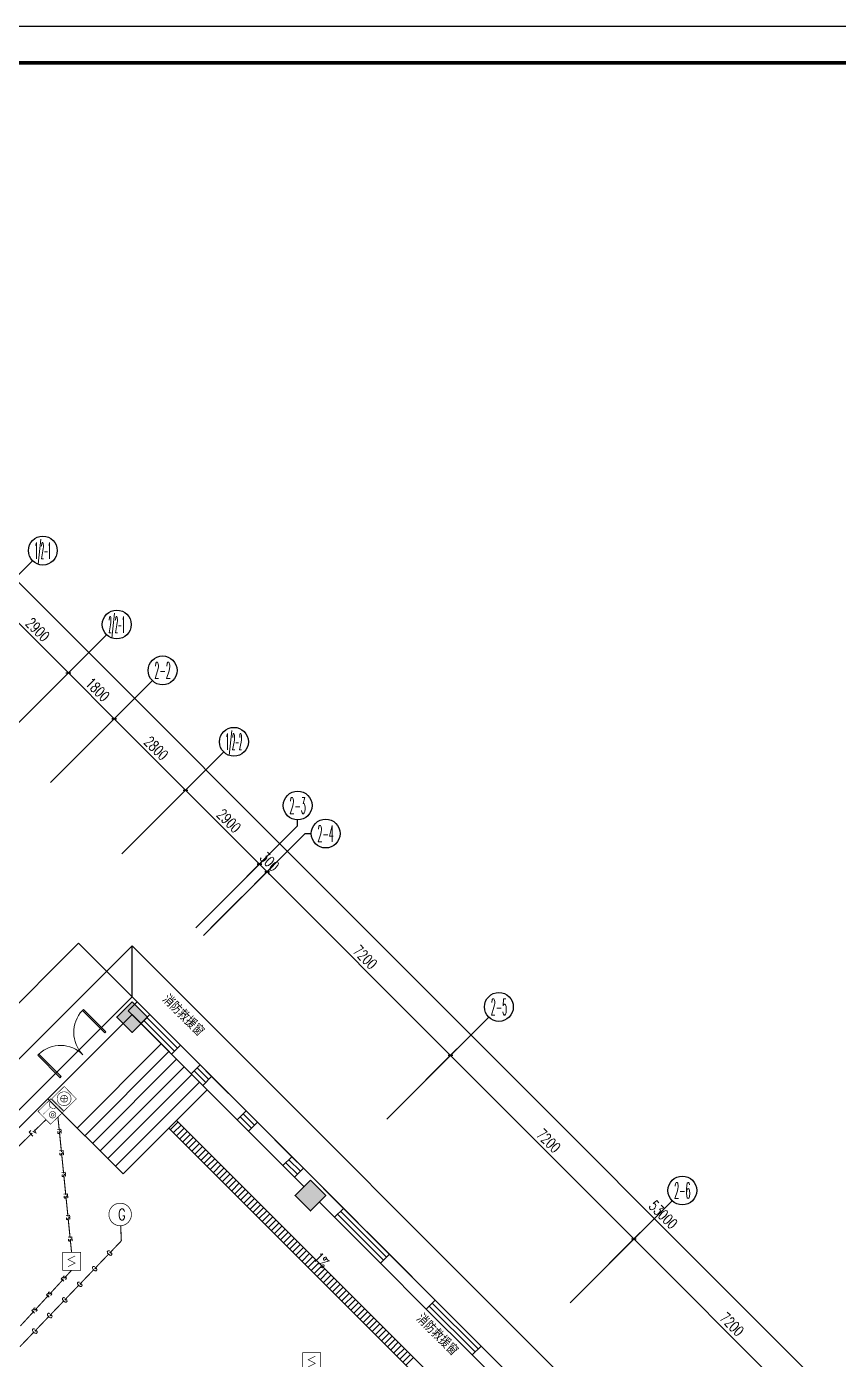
# Model space of a CAD drawing. Extents: x 815029915 to 815825525, y 579155098 to 579748855.
# Drawn here: x 815658853 to 815681380, y 579576674 to 579613637 of the extents above; entities that cross this region are included whole.
import ezdxf
from ezdxf.enums import TextEntityAlignment as Align

# ---------------------------------------------------------------- set-up
doc = ezdxf.new("R2010")
doc.units = 0
doc.header["$LTSCALE"] = 100
doc.header["$MEASUREMENT"] = 0
doc.linetypes.add('CONTINOUS', pattern=[0])
for name, color, linetype in [('AXIS', 3, 'Continuous'), ('AXIS_TEXT', 7, 'Continuous'), ('COLUMN', 9, 'Continuous'), ('DIM_SYMB', 3, 'Continuous'), ('E-TEXT-PLAN-DER', 7, 'Continuous'), ('GROUND', 2, 'Continuous'), ('PUB_TEXT', 7, 'Continuous'), ('STAIR', 2, 'Continuous'), ('T-EQUP-FIRE', 7, 'Continuous'), ('WALL', 9, 'Continuous'), ('WINDOW', 4, 'Continuous'), ('ZG-图框层', 4, 'Continuous'), ('zm', 1, 'Continuous'), ('电-弱电平面-线缆', 3, 'Continuous')]:
    doc.layers.add(name, color=color, linetype=linetype)
doc.layers.add('柱填充', color=9, linetype='Continuous', lineweight=18)
doc.layers.add('砼柱', color=2, linetype='Continuous', lineweight=35)
doc.styles.add('_TCH_AXIS', font='COMPLEX', dxfattribs={"bigfont": 'GBCBIG'})
doc.styles.add('_TCH_DIM', font='SIMPLEX', dxfattribs={"bigfont": 'GBCBIG'})
doc.styles.add('_TCH_DIM_T3', font='SIMPLEX', dxfattribs={"width": 0.705882, "bigfont": 'GBCBIG'})
doc.styles.add('COMPLEX', font='COMPLEX')
doc.styles.add('IDQSTYLE', font='txt.shx', dxfattribs={"width": 0.7, "bigfont": 'hztxt.shx'})
doc.styles.add('宋体-TK', font='', dxfattribs={"width": 0.8})
doc.styles.get('宋体-TK').set_extended_font_data('SimSun')
doc.linetypes.add('消防广播线路A', pattern='A,5.5,-0.25,["G",IDQSTYLE,S=1.5,R=0,X=-0.125,Y=-0.75],-0.25', length=6)
doc.linetypes.add('消防电话线路A', pattern='A,5.5,-0.25,["Fv",IDQSTYLE,S=1.5,R=0,X=-0.125,Y=-0.75],-0.25', length=6)
doc.linetypes.add('火灾报警信号线路', pattern='A,5.5,-0.25,["FS",IDQSTYLE,S=1,R=0,X=-0.125,Y=-0.5],-0.25', length=6)
doc.dimstyles.new('_TCH_ARCH-100', dxfattribs={"dimscale": 100, "dimtxt": 2.975, "dimasz": 1, "dimexe": 2.5, "dimexo": 3, "dimgap": 1, "dimtad": 1, "dimdec": 0, "dimzin": 0, "dimdsep": 46, "dimtxsty": '_TCH_DIM_T3', "dimblk": 'ARCHTICK', "dimcen": 0.09, "dimclrt": 7, "dimazin": 2, "dimtfac": 1, "dimtdec": 0, "dimtix": 1, "dimtmove": 2, "dimatfit": 3, "dimfxl": 0, "dimtolj": 1, "dimtzin": 0, "dimarcsym": 0})

# ---------------------------------------------------------------- blocks, each defined once
blk = doc.blocks.new('HC001241')
at = {"color": 0, "linetype": 'Continuous', "const_width": 0.2}
for points in [[(-3.13, 3.12), (3.12, 3.12), (3.12, -3.13), (-3.13, -3.13), (-3.13, 3.12)], [(-0.88, 0.88), (0.88, -0.88)], [(0.88, 0.88), (-0.88, -0.88)]]:
    blk.add_lwpolyline(points, dxfattribs=at)
for points in [[(-1.77, 1.77, 0.198912), (-2.5, 0, 0.198912), (-1.77, -1.77, 0.198912), (0, -2.5, 0.198912), (1.77, -1.77, 0.198912), (2.5, 0, 0.198912), (1.77, 1.77, 0.198912), (0, 2.5, 0.198912)], [(0.88, -0.88, 0.198912), (1.25, 0, 0.198912), (0.88, 0.88, 0.198912), (0, 1.25, 0.198912), (-0.88, 0.88, 0.198912), (-1.25, 0, 0.198912), (-0.88, -0.88, 0.198912), (0, -1.25, 0.198912)]]:
    blk.add_lwpolyline(points, format="xyb", close=True, dxfattribs=at)
at = {"layer": 'E-TEXT-PLAN-DER', "color": 0, "style": 'IDQSTYLE', "width": 0.7}
blk.add_attdef('PSFHATT', (5.12, -3.13), '', height=2.5, dxfattribs=at)
blk = doc.blocks.new('HC001221')
at = {"color": 0, "linetype": 'Continuous', "const_width": 0.2}
blk.add_lwpolyline([(2.21, -2.21, 0.198912), (3.12, 0, 0.198912), (2.21, 2.21, 0.198912), (0, 3.12, 0.198912), (-2.21, 2.21, 0.198912), (-3.13, 0, 0.198912), (-2.21, -2.21, 0.198912), (0, -3.13, 0.198912)], format="xyb", close=True, dxfattribs=at)
at = {"color": 0, "style": 'IDQSTYLE', "width": 0.7}
for tag, p in [('G', (-0.52, -1.56)), ('PSFHATT', (5.13, -3.13))]:
    blk.add_attdef(tag, p, '', height=3.12, dxfattribs=at)
blk = doc.blocks.new('HC001224')
at = {"color": 0, "linetype": 'Continuous', "const_width": 0.2}
blk.add_lwpolyline([(-3.125, 3.125), (3.125, 3.125), (3.125, -3.125), (-3.125, -3.125)], close=True, dxfattribs=at)
blk.add_lwpolyline([(1.25, 1.875), (-1.25, 0.625), (1.25, -0.625), (-1.25, -1.875)], dxfattribs=at)
at = {"color": 0, "style": 'IDQSTYLE', "width": 0.7}
blk.add_attdef('PSFHATT', (5.125, -3.125), '', height=2.5, dxfattribs=at)
blk = doc.blocks.new('HC001208')
at = {"color": 0, "linetype": 'Continuous', "const_width": 0.2}
blk.add_lwpolyline([(-3.12, 3.12), (3.12, 3.12), (3.12, -3.12), (-3.12, -3.12)], close=True, dxfattribs=at)
blk.add_lwpolyline([(-2.56, 2.42, 0.198912), (-2.14, 1.4, 0.198912), (-1.12, 0.98, 0.198912), (-0.1, 1.4, 0.198912), (0.32, 2.42)], format="xyb", dxfattribs=at)
at = {"color": 0, "linetype": 'Continuous', "const_width": 0.128}
blk.add_lwpolyline([(-1.12, 0.98), (-1.12, -2.52)], dxfattribs=at)
at = {"color": 0, "linetype": 'Continuous', "const_width": 0.2}
for points in [[(2.38, -0.31, 1), (0.14, -0.31, 1)], [(0.78, -0.31, 1), (1.74, -0.31, 1)]]:
    blk.add_lwpolyline(points, format="xyb", close=True, dxfattribs=at)
at = {"layer": 'E-TEXT-PLAN-DER', "color": 0, "style": 'IDQSTYLE', "width": 0.7}
blk.add_attdef('PSFHATT', (5.12, -3.12), '', height=2.5, dxfattribs=at)
blk = doc.blocks.new('$DorLib2D$00000002')
for p, q in [((-0.5, 0), (-0.5, 0.4875)), ((-0.475, 0.4875), (-0.5, 0.4875)), ((-0.475, 0), (-0.475, 0.4875)), ((0.475, 0), (0.475, 0.4875)), ((0.475, 0.4875), (0.5, 0.4875)), ((0.5, 0), (0.5, 0.4875)), ((-0.5, 0), (-0.475, 0)), ((0.5, 0), (0.475, 0))]:
    blk.add_line(p, q)
at = {"lineweight": 13}
for centre, start, end in [((-0.4875, 0), 0, 88.53072), ((0.4875, 0), 91.46928, 180)]:
    blk.add_arc(centre, 0.4875, start, end, dxfattribs=at)
blk = doc.blocks.new('$TCHSYS$WIN2D')
for p, q in [((-0.5, 0.5), (0.5, 0.5)), ((-0.5, 0.5), (-0.5, -0.5)), ((0.5, 0.5), (0.5, -0.5)), ((0.5, 0.167), (-0.5, 0.167)), ((0.5, -0.167), (-0.5, -0.167)), ((-0.5, -0.5), (0.5, -0.5))]:
    blk.add_line(p, q)
blk = doc.blocks.new('_AXISO')
blk.add_circle((0, 0), 0.5)
at = {"layer": 'AXIS_TEXT', "style": 'COMPLEX', "width": 1.041667}
blk.add_attdef('A', text='', height=0.56, dxfattribs=at).set_placement((-0.25, -0.28), (0.25, -0.28), align=Align.FIT)
blk = doc.blocks.new('_ArchTick')
at = {"color": 0, "linetype": 'ByBlock', "const_width": 0.4}
blk.add_lwpolyline([(-0.5, -0.5), (0.5, 0.5)], dxfattribs=at)
blk = doc.blocks.new('*D474')
at = {"layer": 'AXIS', "color": 0, "lineweight": -2, "transparency": 16777216}
for p, q in [((815655484, 579597126), (815657782, 579599424)), ((815657605, 579599247), (815695082, 579561770)), ((815692961, 579559649), (815695259, 579561947))]:
    blk.add_line(p, q, dxfattribs=at)
at = {"layer": 'Defpoints', "color": 0, "transparency": 16777216}
for p in [(815655272, 579596914), (815695082, 579561770), (815692749, 579559437)]:
    blk.add_point(p, dxfattribs=at)
at = {"layer": 'AXIS', "color": 0, "lineweight": -2, "transparency": 16777216, "xscale": 100, "yscale": 100, "zscale": 100}
for p, rotation in [((815657605, 579599247), 135.0000000001822), ((815695082, 579561770), 315.0000000001822)]:
    blk.add_blockref('_ArchTick', p, dxfattribs=dict(at, rotation=rotation))
at = {"layer": 'AXIS', "color": 7, "transparency": 16777216, "insert": (815676520, 579580685), "char_height": 297.5, "attachment_point": 5, "rotation": 315, "style": '_TCH_DIM_T3'}
blk.add_mtext('\\A1;53000', dxfattribs=at)
blk = doc.blocks.new('*D476')
at = {"layer": 'AXIS', "color": 0, "lineweight": -2, "transparency": 16777216}
for p, q in [((815656403, 579596206), (815658136, 579597939)), ((815657959, 579597762), (815660010, 579595711)), ((815658454, 579594156), (815660186, 579595888))]:
    blk.add_line(p, q, dxfattribs=at)
at = {"layer": 'Defpoints', "color": 0, "transparency": 16777216}
for p in [(815656191, 579595994), (815660010, 579595711), (815658242, 579593944)]:
    blk.add_point(p, dxfattribs=at)
at = {"layer": 'AXIS', "color": 0, "lineweight": -2, "transparency": 16777216, "xscale": 100, "yscale": 100, "zscale": 100}
for p, rotation in [((815657959, 579597762), 135), ((815660010, 579595711), 315)]:
    blk.add_blockref('_ArchTick', p, dxfattribs=dict(at, rotation=rotation))
at = {"layer": 'AXIS', "color": 7, "transparency": 16777216, "insert": (815659160, 579596913), "char_height": 297.5, "attachment_point": 5, "rotation": 315, "style": '_TCH_DIM_T3'}
blk.add_mtext('\\A1;2900', dxfattribs=at)
blk = doc.blocks.new('*D477')
at = {"layer": 'AXIS', "color": 0, "lineweight": -2, "transparency": 16777216}
for p, q in [((815658454, 579594156), (815660186, 579595888)), ((815660010, 579595711), (815661282, 579594439)), ((815659727, 579592883), (815661459, 579594615))]:
    blk.add_line(p, q, dxfattribs=at)
at = {"layer": 'Defpoints', "color": 0, "transparency": 16777216}
for p in [(815661282, 579594439), (815658242, 579593944), (815659515, 579592671)]:
    blk.add_point(p, dxfattribs=at)
at = {"layer": 'AXIS', "color": 0, "lineweight": -2, "transparency": 16777216, "xscale": 100, "yscale": 100, "zscale": 100}
for p, rotation in [((815660010, 579595711), 135), ((815661282, 579594439), 315)]:
    blk.add_blockref('_ArchTick', p, dxfattribs=dict(at, rotation=rotation))
at = {"layer": 'AXIS', "color": 7, "transparency": 16777216, "insert": (815660822, 579595251), "char_height": 297.5, "attachment_point": 5, "rotation": 315, "style": '_TCH_DIM_T3'}
blk.add_mtext('\\A1;1800', dxfattribs=at)
blk = doc.blocks.new('*D478')
at = {"layer": 'AXIS', "color": 0, "lineweight": -2, "transparency": 16777216}
for p, q in [((815659727, 579592883), (815661459, 579594615)), ((815661282, 579594439), (815663262, 579592459)), ((815661707, 579590903), (815663439, 579592636))]:
    blk.add_line(p, q, dxfattribs=at)
at = {"layer": 'Defpoints', "color": 0, "transparency": 16777216}
for p in [(815659515, 579592671), (815663262, 579592459), (815661495, 579590691)]:
    blk.add_point(p, dxfattribs=at)
at = {"layer": 'AXIS', "color": 0, "lineweight": -2, "transparency": 16777216, "xscale": 100, "yscale": 100, "zscale": 100}
for p, rotation in [((815661282, 579594439), 135), ((815663262, 579592459), 315)]:
    blk.add_blockref('_ArchTick', p, dxfattribs=dict(at, rotation=rotation))
at = {"layer": 'AXIS', "color": 7, "transparency": 16777216, "insert": (815662448, 579593625), "char_height": 297.5, "attachment_point": 5, "rotation": 315, "style": '_TCH_DIM_T3'}
blk.add_mtext('\\A1;2800', dxfattribs=at)
blk = doc.blocks.new('*D479')
at = {"layer": 'AXIS', "color": 0, "lineweight": -2, "transparency": 16777216}
for p, q in [((815661707, 579590903), (815663439, 579592636)), ((815663262, 579592459), (815665313, 579590408)), ((815663757, 579588853), (815665490, 579590585))]:
    blk.add_line(p, q, dxfattribs=at)
at = {"layer": 'Defpoints', "color": 0, "transparency": 16777216}
for p in [(815661495, 579590691), (815665313, 579590408), (815663545, 579588640)]:
    blk.add_point(p, dxfattribs=at)
at = {"layer": 'AXIS', "color": 0, "lineweight": -2, "transparency": 16777216, "xscale": 100, "yscale": 100, "zscale": 100}
for p, rotation in [((815663262, 579592459), 135), ((815665313, 579590408), 315)]:
    blk.add_blockref('_ArchTick', p, dxfattribs=dict(at, rotation=rotation))
at = {"layer": 'AXIS', "color": 7, "transparency": 16777216, "insert": (815664464, 579591609), "char_height": 297.5, "attachment_point": 5, "rotation": 315, "style": '_TCH_DIM_T3'}
blk.add_mtext('\\A1;2900', dxfattribs=at)
blk = doc.blocks.new('*D480')
at = {"layer": 'AXIS', "color": 0, "lineweight": -2, "transparency": 16777216}
for p, q in [((815663757, 579588853), (815665490, 579590585)), ((815663969, 579588640), (815665702, 579590373)), ((815665313, 579590408), (815665242, 579590479)), ((815665313, 579590408), (815665525, 579590196)), ((815665525, 579590196), (815665596, 579590125))]:
    blk.add_line(p, q, dxfattribs=at)
at = {"layer": 'Defpoints', "color": 0, "transparency": 16777216}
for p in [(815665525, 579590196), (815663545, 579588640), (815663757, 579588428)]:
    blk.add_point(p, dxfattribs=at)
at = {"layer": 'AXIS', "color": 0, "lineweight": -2, "transparency": 16777216, "xscale": 100, "yscale": 100, "zscale": 100}
for p, rotation in [((815665313, 579590408), 315), ((815665525, 579590196), 135)]:
    blk.add_blockref('_ArchTick', p, dxfattribs=dict(at, rotation=rotation))
at = {"layer": 'AXIS', "color": 7, "transparency": 16777216, "insert": (815665595, 579590478), "char_height": 297.5, "attachment_point": 5, "rotation": 315, "style": '_TCH_DIM_T3'}
blk.add_mtext('\\A1;300', dxfattribs=at)
blk = doc.blocks.new('*D481')
at = {"layer": 'AXIS', "color": 0, "lineweight": -2, "transparency": 16777216}
for p, q in [((815663969, 579588640), (815665702, 579590373)), ((815665525, 579590196), (815670616, 579585105)), ((815669061, 579583549), (815670793, 579585282))]:
    blk.add_line(p, q, dxfattribs=at)
at = {"layer": 'Defpoints', "color": 0, "transparency": 16777216}
for p in [(815663757, 579588428), (815670616, 579585105), (815668848, 579583337)]:
    blk.add_point(p, dxfattribs=at)
at = {"layer": 'AXIS', "color": 0, "lineweight": -2, "transparency": 16777216, "xscale": 100, "yscale": 100, "zscale": 100}
for p, rotation in [((815665525, 579590196), 135), ((815670616, 579585105), 315)]:
    blk.add_blockref('_ArchTick', p, dxfattribs=dict(at, rotation=rotation))
at = {"layer": 'AXIS', "color": 7, "transparency": 16777216, "insert": (815668247, 579587826), "char_height": 297.5, "attachment_point": 5, "rotation": 315, "style": '_TCH_DIM_T3'}
blk.add_mtext('\\A1;7200', dxfattribs=at)
blk = doc.blocks.new('*D482')
at = {"layer": 'AXIS', "color": 0, "lineweight": -2, "transparency": 16777216}
for p, q in [((815669061, 579583549), (815670793, 579585282)), ((815670616, 579585105), (815675707, 579580014)), ((815674152, 579578458), (815675884, 579580190))]:
    blk.add_line(p, q, dxfattribs=at)
at = {"layer": 'Defpoints', "color": 0, "transparency": 16777216}
for p in [(815668848, 579583337), (815675707, 579580014), (815673940, 579578246)]:
    blk.add_point(p, dxfattribs=at)
at = {"layer": 'AXIS', "color": 0, "lineweight": -2, "transparency": 16777216, "xscale": 100, "yscale": 100, "zscale": 100}
for p, rotation in [((815670616, 579585105), 135.0000000006708), ((815675707, 579580014), 315.0000000006708)]:
    blk.add_blockref('_ArchTick', p, dxfattribs=dict(at, rotation=rotation))
at = {"layer": 'AXIS', "color": 7, "transparency": 16777216, "insert": (815673338, 579582735), "char_height": 297.5, "attachment_point": 5, "rotation": 315, "style": '_TCH_DIM_T3'}
blk.add_mtext('\\A1;7200', dxfattribs=at)
blk = doc.blocks.new('*D483')
at = {"layer": 'AXIS', "color": 0, "lineweight": -2, "transparency": 16777216}
for p, q in [((815674152, 579578458), (815675884, 579580190)), ((815675707, 579580014), (815680799, 579574923)), ((815679243, 579573367), (815680975, 579575099))]:
    blk.add_line(p, q, dxfattribs=at)
at = {"layer": 'Defpoints', "color": 0, "transparency": 16777216}
for p in [(815673940, 579578246), (815680799, 579574923), (815679031, 579573155)]:
    blk.add_point(p, dxfattribs=at)
at = {"layer": 'AXIS', "color": 0, "lineweight": -2, "transparency": 16777216, "xscale": 100, "yscale": 100, "zscale": 100}
for p, rotation in [((815675707, 579580014), 135.0000000006708), ((815680799, 579574923), 315.0000000006708)]:
    blk.add_blockref('_ArchTick', p, dxfattribs=dict(at, rotation=rotation))
at = {"layer": 'AXIS', "color": 7, "transparency": 16777216, "insert": (815678429, 579577644), "char_height": 297.5, "attachment_point": 5, "rotation": 315, "style": '_TCH_DIM_T3'}
blk.add_mtext('\\A1;7200', dxfattribs=at)
blk = doc.blocks.new('ll')
at = {"layer": 'ZG-图框层'}
blk.add_lwpolyline([(815136770, 579524220), (815255670, 579524220), (815255670, 579608320), (815136770, 579608320)], close=True, dxfattribs=at)

msp = doc.modelspace()

# ---------------------------------------------------------------- hatches: boundary and pattern name
at = {"layer": '柱填充', "lineweight": 18}
for points in [[(815661778.3, 579586589.8), (815661354, 579586165.5), (815661778.3, 579585741.3), (815662202.6, 579586165.5)], [(815666728, 579581640), (815666303.8, 579581215.8), (815666728, 579580791.5), (815667152.3, 579581215.8)]]:
    msp.add_hatch(color=250, dxfattribs=at).paths.add_polyline_path(points)

# ---------------------------------------------------------------- linework, layer by layer
for p, q in [((815661777.4, 579586731.2), (815658171.1, 579583125)), ((815686879.7, 579561628.9), (815661777.4, 579586731.2)), ((815663014.8, 579583301.7), (815662802.7, 579583089.6)), ((815671535.5, 579574781.1), (815663014.8, 579583301.7)), ((815662802.7, 579583089.6), (815671323.3, 579574569))]:
    msp.add_line(p, q)
at = {"color": 2}
for p, q in [((815661777.4, 579586236.2), (815663863.4, 579584150.3)), ((815662590.6, 579585423.1), (815660257.1, 579583089.6)), ((815662802.7, 579585210.9), (815660469.2, 579582877.5)), ((815663014.8, 579584998.8), (815660681.4, 579582665.3)), ((815663227, 579584786.7), (815660893.5, 579582453.2)), ((815663439.1, 579584574.5), (815661105.6, 579582241.1)), ((815663651.2, 579584362.4), (815661317.8, 579582028.9)), ((815663863.4, 579584150.3), (815661529.9, 579581816.8)), ((815659443.9, 579583902.8), (815661529.9, 579581816.8))]:
    msp.add_line(p, q, dxfattribs=at)
at = {"color": 252, "linetype": 'Continuous'}
for p, q in [((815662846.2, 579583046.1), (815663058.4, 579583258.2)), ((815662931.1, 579582961.2), (815663143.2, 579583173.3)), ((815663016, 579582876.3), (815663228.1, 579583088.5)), ((815663100.8, 579582791.5), (815663312.9, 579583003.6)), ((815663185.7, 579582706.6), (815663397.8, 579582918.8)), ((815663270.5, 579582621.8), (815663482.6, 579582833.9)), ((815663355.4, 579582536.9), (815663567.5, 579582749.1)), ((815663440.2, 579582452.1), (815663652.4, 579582664.2)), ((815663525.1, 579582367.2), (815663737.2, 579582579.4)), ((815663609.9, 579582282.4), (815663822.1, 579582494.5)), ((815663694.8, 579582197.5), (815663906.9, 579582409.7)), ((815663779.6, 579582112.7), (815663991.8, 579582324.8)), ((815663864.5, 579582027.8), (815664076.6, 579582240)), ((815663949.3, 579581943), (815664161.5, 579582155.1)), ((815664034.2, 579581858.1), (815664246.3, 579582070.2)), ((815664119, 579581773.3), (815664331.2, 579581985.4)), ((815664203.9, 579581688.4), (815664416, 579581900.5)), ((815664288.7, 579581603.6), (815664500.9, 579581815.7)), ((815664373.6, 579581518.7), (815664585.7, 579581730.8)), ((815664458.5, 579581433.8), (815664670.6, 579581646)), ((815664543.3, 579581349), (815664755.4, 579581561.1)), ((815664628.2, 579581264.1), (815664840.3, 579581476.3)), ((815664713, 579581179.3), (815664925.1, 579581391.4)), ((815664797.9, 579581094.4), (815665010, 579581306.6)), ((815664882.7, 579581009.6), (815665094.8, 579581221.7)), ((815664967.6, 579580924.7), (815665179.7, 579581136.9)), ((815665052.4, 579580839.9), (815665264.6, 579581052)), ((815665137.3, 579580755), (815665349.4, 579580967.2)), ((815665222.1, 579580670.2), (815665434.3, 579580882.3)), ((815665307, 579580585.3), (815665519.1, 579580797.5)), ((815665391.8, 579580500.5), (815665604, 579580712.6)), ((815665476.7, 579580415.6), (815665688.8, 579580627.7)), ((815665561.5, 579580330.8), (815665773.7, 579580542.9)), ((815665646.4, 579580245.9), (815665858.5, 579580458)), ((815665731.2, 579580161.1), (815665943.4, 579580373.2)), ((815665816.1, 579580076.2), (815666028.2, 579580288.3)), ((815665900.9, 579579991.4), (815666113.1, 579580203.5)), ((815665985.8, 579579906.5), (815666197.9, 579580118.6)), ((815666070.7, 579579821.6), (815666282.8, 579580033.8)), ((815666155.5, 579579736.8), (815666367.6, 579579948.9)), ((815666240.4, 579579651.9), (815666452.5, 579579864.1)), ((815666325.2, 579579567.1), (815666537.3, 579579779.2)), ((815666410.1, 579579482.2), (815666622.2, 579579694.4)), ((815666494.9, 579579397.4), (815666707.1, 579579609.5)), ((815666579.8, 579579312.5), (815666791.9, 579579524.7)), ((815666664.6, 579579227.7), (815666876.8, 579579439.8)), ((815666749.5, 579579142.8), (815666961.6, 579579355)), ((815666834.3, 579579058), (815667046.5, 579579270.1)), ((815666919.2, 579578973.1), (815667131.3, 579579185.2)), ((815667004, 579578888.3), (815667216.2, 579579100.4)), ((815667088.9, 579578803.4), (815667301, 579579015.5)), ((815667173.7, 579578718.6), (815667385.9, 579578930.7)), ((815667258.6, 579578633.7), (815667470.7, 579578845.8)), ((815667343.4, 579578548.9), (815667555.6, 579578761)), ((815667428.3, 579578464), (815667640.4, 579578676.1)), ((815667513.2, 579578379.1), (815667725.3, 579578591.3)), ((815667598, 579578294.3), (815667810.1, 579578506.4)), ((815667682.9, 579578209.4), (815667895, 579578421.6)), ((815667767.7, 579578124.6), (815667979.8, 579578336.7)), ((815667852.6, 579578039.7), (815668064.7, 579578251.9)), ((815667937.4, 579577954.9), (815668149.5, 579578167)), ((815668022.3, 579577870), (815668234.4, 579578082.2)), ((815668107.1, 579577785.2), (815668319.3, 579577997.3)), ((815668192, 579577700.3), (815668404.1, 579577912.5)), ((815668276.8, 579577615.5), (815668489, 579577827.6)), ((815668361.7, 579577530.6), (815668573.8, 579577742.8)), ((815668446.5, 579577445.8), (815668658.7, 579577657.9)), ((815668531.4, 579577360.9), (815668743.5, 579577573)), ((815668616.2, 579577276.1), (815668828.4, 579577488.2)), ((815668701.1, 579577191.2), (815668913.2, 579577403.3)), ((815668785.9, 579577106.4), (815668998.1, 579577318.5)), ((815668870.8, 579577021.5), (815669082.9, 579577233.6)), ((815668955.7, 579576936.6), (815669167.8, 579577148.8)), ((815669040.5, 579576851.8), (815669252.6, 579577063.9)), ((815669125.4, 579576766.9), (815669337.5, 579576979.1)), ((815669210.2, 579576682.1), (815669422.3, 579576894.2)), ((815669295.1, 579576597.2), (815669507.2, 579576809.4)), ((815669379.9, 579576512.4), (815669592, 579576724.5))]:
    msp.add_line(p, q, dxfattribs=at)
at = {"layer": 'AXIS'}
for p, q in [((815656191.2, 579595994.3), (815659019.7, 579598822.7)), ((815658241.9, 579593943.7), (815661070.3, 579596772.1)), ((815659514.7, 579592670.9), (815662343.1, 579595499.3)), ((815661494.6, 579590691), (815664323, 579593519.4)), ((815663545.2, 579588640.4), (815666373.6, 579591468.8)), ((815666373.6, 579591468.8), (815666373.6, 579591634.5)), ((815663757.3, 579588428.3), (815666585.7, 579591256.7)), ((815666585.7, 579591256.7), (815666751.4, 579591256.7)), ((815668848.5, 579583337.1), (815671676.9, 579586165.5)), ((815673939.6, 579578245.9), (815676768.1, 579581074.3))]:
    msp.add_line(p, q, dxfattribs=at)
at = {"layer": 'COLUMN'}
for points in [[(815661778.3, 579585741.3), (815662202.6, 579586165.5), (815661778.3, 579586589.8), (815661354, 579586165.5)], [(815666728, 579580791.5), (815667152.3, 579581215.8), (815666728, 579581640), (815666303.8, 579581215.8)]]:
    msp.add_lwpolyline(points, close=True, dxfattribs=at)
at = {"layer": 'DIM_SYMB'}
msp.add_lwpolyline([(815663241.4, 579582863.4, 0, 0, 0), (815670456.2, 579575641, 0, 80, 0), (815670244.2, 579575853.3, 0, 0, 0)], format="xyseb", dxfattribs=at)
at = {"layer": 'GROUND'}
msp.add_line((815661777.4, 579586731.2), (815661777.4, 579588145.4), dxfattribs=at)
for points in [[(815648966.8, 579572954.6), (815668141.4, 579553780), (815665807.9, 579551446.6), (815675990.2, 579541264.2), (815686172.6, 579551446.6), (815682142.1, 579555477.1), (815688293.9, 579561628.9), (815661777.4, 579588145.4), (815658171.1, 579584539.2)], [(815647966.8, 579575368.8), (815669555.6, 579553780), (815667222.1, 579551446.6), (815675990.2, 579542678.4), (815684758.4, 579551446.6), (815680727.9, 579555477.1), (815686879.7, 579561628.9), (815661777.4, 579586731.2), (815658171.1, 579583125)]]:
    msp.add_lwpolyline(points, dxfattribs=at)
at = {"layer": 'STAIR'}
for p, q in [((815660292.5, 579588216.1), (815656686.2, 579584609.9)), ((815661777.4, 579586731.2), (815660292.5, 579588216.1))]:
    msp.add_line(p, q, dxfattribs=at)
at = {"layer": 'WALL'}
for p, q in [((815658029.7, 579582983.5), (815661777.4, 579586731.2)), ((815661918.8, 579586589.8), (815661671.3, 579586342.3)), ((815661918.8, 579586589.8), (815662272.4, 579586236.2)), ((815658277.2, 579582736), (815661777.4, 579586236.2)), ((815661671.3, 579586342.3), (815662024.9, 579585988.7)), ((815662873.4, 579585140.2), (815663421.4, 579584592.2)), ((815663120.9, 579585387.7), (815663668.9, 579584839.7)), ((815663987.1, 579584521.5), (815664941.7, 579583566.9)), ((815663739.6, 579584274), (815664694.2, 579583319.4)), ((815665259.9, 579583248.7), (815666214.5, 579582294.1)), ((815665012.4, 579583001.2), (815665967, 579582046.6)), ((815666532.7, 579581975.9), (815667646.4, 579580862.2)), ((815666285.2, 579581728.4), (815666550.8, 579581462.8)), ((815666975.1, 579581038.5), (815667398.9, 579580614.7)), ((815668919.2, 579579589.4), (815670192, 579578316.6)), ((815668671.7, 579579341.9), (815669944.5, 579578069.1)), ((815671464.8, 579577043.8), (815672578.4, 579575930.1)), ((815671217.3, 579576796.4), (815671642, 579576371.6))]:
    msp.add_line(p, q, dxfattribs=at)
for points in [[(815662272.4, 579586236.2), (815662024.9, 579585988.7)], [(815663120.9, 579585387.7), (815662873.4, 579585140.2)], [(815663668.9, 579584839.7), (815663421.4, 579584592.2)], [(815663987.1, 579584521.5), (815663739.6, 579584274)], [(815664941.7, 579583566.9), (815664694.2, 579583319.4)], [(815665259.9, 579583248.7), (815665012.4, 579583001.2)], [(815666214.5, 579582294.1), (815665967, 579582046.6)], [(815666532.7, 579581975.9), (815666285.2, 579581728.4)], [(815667646.4, 579580862.2), (815667398.9, 579580614.7)], [(815668919.2, 579579589.4), (815668671.7, 579579341.9)], [(815670192, 579578316.6), (815669944.5, 579578069.1)], [(815671464.8, 579577043.8), (815671217.3, 579576796.4)]]:
    msp.add_lwpolyline(points, dxfattribs=at)
at = {"layer": 'ZG-图框层'}
msp.add_lwpolyline([(815580438.8, 579529537.2), (815699338.8, 579529537.2), (815699338.8, 579613637.2), (815580438.8, 579613637.2)], close=True, dxfattribs=at)
at = {"layer": 'ZG-图框层', "const_width": 100}
msp.add_lwpolyline([(815582938.8, 579530537.2), (815698338.8, 579530537.2), (815698338.8, 579612637.2), (815582938.8, 579612637.2)], close=True, dxfattribs=at)
at = {"layer": '电-弱电平面-线缆', "color": 10, "linetype": 'Continuous', "const_width": 30}
for points in [[(815659039.5, 579582981.5), (815659390.4, 579583323.2)], [(815658609.6, 579582562.9), (815659003.7, 579582946.6)]]:
    msp.add_lwpolyline(points, dxfattribs=at)
at = {"layer": '电-弱电平面-线缆', "color": 6, "linetype": 'Continuous', "const_width": 30}
for points in [[(815659721.4, 579583393.3), (815659757.5, 579583036.3)], [(815659762.5, 579582986.5), (815659817.7, 579582439.3)], [(815659822.7, 579582389.6), (815659877.9, 579581842.4)], [(815659882.9, 579581792.6), (815659938.2, 579581245.4)], [(815659943.2, 579581195.6), (815659998.4, 579580648.4)], [(815660003.4, 579580598.7), (815660058.6, 579580051.5)], [(815660063.6, 579580001.7), (815660099.7, 579579644.7)], [(815659896.7, 579578924.1), (815660099.7, 579579144.7)], [(815659490.5, 579578482.5), (815659862.9, 579578887.3)], [(815659084.3, 579578041), (815659456.7, 579578445.7)], [(815658678.1, 579577599.4), (815659050.4, 579578004.2)]]:
    msp.add_lwpolyline(points, dxfattribs=at)
at = {"layer": '电-弱电平面-线缆', "color": 51, "linetype": 'Continuous', "const_width": 30}
for points in [[(815661462.7, 579580380.5), (815661481.3, 579579960.7)], [(815661155.8, 579579621.3), (815661481.3, 579579960.7)], [(815660740.5, 579579188.3), (815661121.2, 579579585.2)], [(815660325.2, 579578755.3), (815660705.9, 579579152.2)], [(815659909.9, 579578322.2), (815660290.6, 579578719.2)], [(815659494.5, 579577889.2), (815659875.2, 579578286.1)], [(815659079.2, 579577456.2), (815659459.9, 579577853.1)], [(815658663.9, 579577023.1), (815659044.6, 579577420.1)]]:
    msp.add_lwpolyline(points, dxfattribs=at)
at = {"layer": '砼柱', "color": 3, "lineweight": 35}
for points in [[(815661778.3, 579586589.8), (815661354, 579586165.5), (815661778.3, 579585741.3), (815662202.6, 579586165.5)], [(815666728, 579581640), (815666303.8, 579581215.8), (815666728, 579580791.5), (815667152.3, 579581215.8)]]:
    msp.add_lwpolyline(points, close=True, dxfattribs=at)

# ---------------------------------------------------------------- block references
at = {"layer": 'AXIS'}
ref = msp.add_blockref('_AXISO', (815659302.5, 579599105.6), dxfattribs=dict(at, xscale=800, yscale=800, zscale=800))
ref.add_attrib('A', '1/2-1', dxfattribs={"color": 7, "height": 452.55, "style": '_TCH_AXIS', "width": 0.228261}).set_placement((815659076.2, 579598879.3), (815659528.8, 579598879.3), align=Align.FIT)
ref = msp.add_blockref('_AXISO', (815661353.1, 579597055), dxfattribs=dict(at, xscale=800, yscale=800, zscale=800))
ref.add_attrib('A', '2/2-1', dxfattribs={"color": 7, "height": 452.55, "style": '_TCH_AXIS', "width": 0.216495}).set_placement((815661126.9, 579596828.7), (815661579.4, 579596828.7), align=Align.FIT)
ref = msp.add_blockref('_AXISO', (815662625.9, 579595782.2), dxfattribs=dict(at, xscale=800, yscale=800, zscale=800))
ref.add_attrib('A', '2-2', dxfattribs={"color": 7, "height": 452.55, "style": '_TCH_AXIS', "width": 0.35}).set_placement((815662399.6, 579595555.9), (815662852.2, 579595555.9), align=Align.FIT)
ref = msp.add_blockref('_AXISO', (815664605.8, 579593802.3), dxfattribs=dict(at, xscale=800, yscale=800, zscale=800))
ref.add_attrib('A', '1/2-2', dxfattribs={"color": 7, "height": 452.55, "style": '_TCH_AXIS', "width": 0.216495}).set_placement((815664379.5, 579593576), (815664832.1, 579593576), align=Align.FIT)
ref = msp.add_blockref('_AXISO', (815666373.6, 579592034.5), dxfattribs=dict(at, xscale=800, yscale=800, zscale=800))
ref.add_attrib('A', '2-3', dxfattribs={"color": 7, "height": 452.55, "style": '_TCH_AXIS', "width": 0.35}).set_placement((815666147.3, 579591808.2), (815666599.9, 579591808.2), align=Align.FIT)
ref = msp.add_blockref('_AXISO', (815667151.4, 579591256.7), dxfattribs=dict(at, xscale=800, yscale=800, zscale=800))
ref.add_attrib('A', '2-4', dxfattribs={"color": 7, "height": 452.55, "style": '_TCH_AXIS', "width": 0.33871}).set_placement((815666925.1, 579591030.4), (815667377.7, 579591030.4), align=Align.FIT)
ref = msp.add_blockref('_AXISO', (815671959.7, 579586448.4), dxfattribs=dict(at, xscale=800, yscale=800, zscale=800))
ref.add_attrib('A', '2-5', dxfattribs={"color": 7, "height": 452.55, "style": '_TCH_AXIS', "width": 0.35}).set_placement((815671733.5, 579586222.1), (815672186, 579586222.1), align=Align.FIT)
ref = msp.add_blockref('_AXISO', (815677050.9, 579581357.2), dxfattribs=dict(at, xscale=800, yscale=800, zscale=800))
ref.add_attrib('A', '2-6', dxfattribs={"color": 7, "height": 452.55, "style": '_TCH_AXIS', "width": 0.35}).set_placement((815676824.6, 579581130.9), (815677277.2, 579581130.9), align=Align.FIT)
at = {"layer": 'T-EQUP-FIRE', "color": 4, "linetype": 'CONTINOUS', "xscale": 77.05152, "yscale": 77.05152, "zscale": 77.05152, "rotation": 44.24565093148735}
msp.add_blockref('HC001241', (815659892.7, 579583902.6), dxfattribs=at)
at = {"layer": 'T-EQUP-FIRE', "color": 4, "xscale": 80, "yscale": 80, "zscale": 80, "rotation": 314.2352666930432}
msp.add_blockref('HC001208', (815659521.2, 579583547.3), dxfattribs=at)
at = {"layer": 'T-EQUP-FIRE', "color": 4}
ref = msp.add_blockref('HC001221', (815661448.8, 579580692.7), dxfattribs=dict(at, xscale=100, yscale=100, zscale=100))
ref.add_attrib('G', 'G', (815661396.8, 579580536.7), dxfattribs={"color": 0, "height": 312, "style": '_TCH_DIM', "width": 0.7})
at = {"layer": 'T-EQUP-FIRE', "color": 4, "xscale": 80, "yscale": 80, "zscale": 80}
for p in [(815660099.7, 579579394.7), (815666765.6, 579576612)]:
    msp.add_blockref('HC001224', p, dxfattribs=at)
at = {"layer": 'WINDOW'}
for name, p, xscale, yscale, zscale, rotation in [('$DorLib2D$00000002', (815660416.2, 579585122.5), -1800, 1800, 1800, 45), ('$TCHSYS$WIN2D', (815662572.9, 579585688.2), 1200.000000030537, -350, 1200.000000030537, 315.0000000000008), ('$TCHSYS$WIN2D', (815663704.3, 579584556.8), 449.9999998850108, -350, 449.9999998850108, 315.0000000000008), ('$TCHSYS$WIN2D', (815664977.1, 579583284.1), 449.9999998850108, -350, 449.9999998850108, 315.0000000000008), ('$TCHSYS$WIN2D', (815666249.8, 579582011.3), 449.9999998850108, -350, 449.9999998850108, 315.0000000000008), ('$TCHSYS$WIN2D', (815668159, 579580102.1), -1799.999999877218, -350, 1799.999999877218, 315.0000000000008), ('$TCHSYS$WIN2D', (815670704.6, 579577556.5), -1799.999999877218, -350, 1799.999999877218, 315.0000000000008)]:
    msp.add_blockref(name, p, dxfattribs=dict(at, xscale=xscale, yscale=yscale, zscale=zscale, rotation=rotation))
at = {"layer": 'zm', "color": 1}
msp.add_blockref('ll', (443668.7, 5317.3), dxfattribs=at)

# ---------------------------------------------------------------- texts
at = {"layer": 'DIM_SYMB', "color": 7, "style": '_TCH_DIM', "width": 0.705882}
msp.add_text('1%', height=297.5, rotation=314.96958, dxfattribs=at).set_placement((815666788.8, 579579460.9))
at = {"layer": 'PUB_TEXT', "style": '宋体-TK', "width": 0.8}
for p in [(815662611.6, 579586646.2), (815669660.3, 579577791.8)]:
    msp.add_text('消防救援窗', height=264.35, rotation=315, dxfattribs=at).set_placement(p)
at = {"layer": '电-弱电平面-线缆', "color": 10, "linetype": '消防电话线路A', "style": 'IDQSTYLE', "width": 0.7}
msp.add_text('Fv', height=150, rotation=44.23527, dxfattribs=at).set_placement((815659011.2, 579582849.3))
at = {"layer": '电-弱电平面-线缆', "color": 6, "linetype": '火灾报警信号线路', "style": 'IDQSTYLE', "width": 0.7}
for rotation, p in [(275.76131, (815659704.4, 579583064.4)), (275.76131, (815659764.6, 579582467.5)), (275.76131, (815659824.8, 579581870.5)), (275.76131, (815659885.1, 579581273.5)), (275.76131, (815659945.3, 579580676.6)), (275.76131, (815660005.5, 579580079.6)), (47.38714, (815659877.1, 579578828.9)), (47.38714, (815659470.9, 579578387.4)), (47.38714, (815659064.7, 579577945.8))]:
    msp.add_text('FS', height=100, rotation=rotation, dxfattribs=at).set_placement(p)
at = {"layer": '电-弱电平面-线缆', "color": 51, "linetype": '消防广播线路A', "style": 'IDQSTYLE', "width": 0.7}
for p in [(815661168.4, 579579526.1), (815660753.1, 579579093.1), (815660337.8, 579578660), (815659922.5, 579578227), (815659507.1, 579577794), (815659091.8, 579577361)]:
    msp.add_text('G', height=150, rotation=46.19615, dxfattribs=at).set_placement(p)

# ---------------------------------------------------------------- dimensions: what is measured, and where the dimension line sits
at = {"layer": 'AXIS'}
for p1, p2, distance, picture, middle in [((815655272, 579596913.5), (815692748.7, 579559436.9), 3300, '*D474', (815676519.7, 579580684.6)), ((815656191.2, 579595994.3), (815658241.9, 579593943.7), 2500, '*D476', (815659160.2, 579596912.7)), ((815658241.9, 579593943.7), (815659514.7, 579592670.9), 2500, '*D477', (815660821.9, 579595251)), ((815659514.7, 579592670.9), (815661494.6, 579590691), 2500, '*D478', (815662448.3, 579593624.6)), ((815661494.6, 579590691), (815663545.2, 579588640.4), 2500, '*D479', (815664463.5, 579591609.4)), ((815663545.2, 579588640.4), (815663757.3, 579588428.3), 2500, '*D480', (815665594.9, 579590478)), ((815663757.3, 579588428.3), (815668848.5, 579583337.1), 2500, '*D481', (815668246.5, 579587826.3)), ((815668848.5, 579583337.1), (815673939.6, 579578245.9), 2500, '*D482', (815673337.7, 579582735.2)), ((815673939.6, 579578245.9), (815679030.8, 579573154.8), 2500, '*D483', (815678428.9, 579577644))]:
    dim = msp.add_aligned_dim(p1=p1, p2=p2, distance=distance, dimstyle='_TCH_ARCH-100', dxfattribs=at)
    dim.commit()
    dim.dimension.update_dxf_attribs({"geometry": picture, "text_midpoint": middle})

doc.saveas('drawing.dxf')
